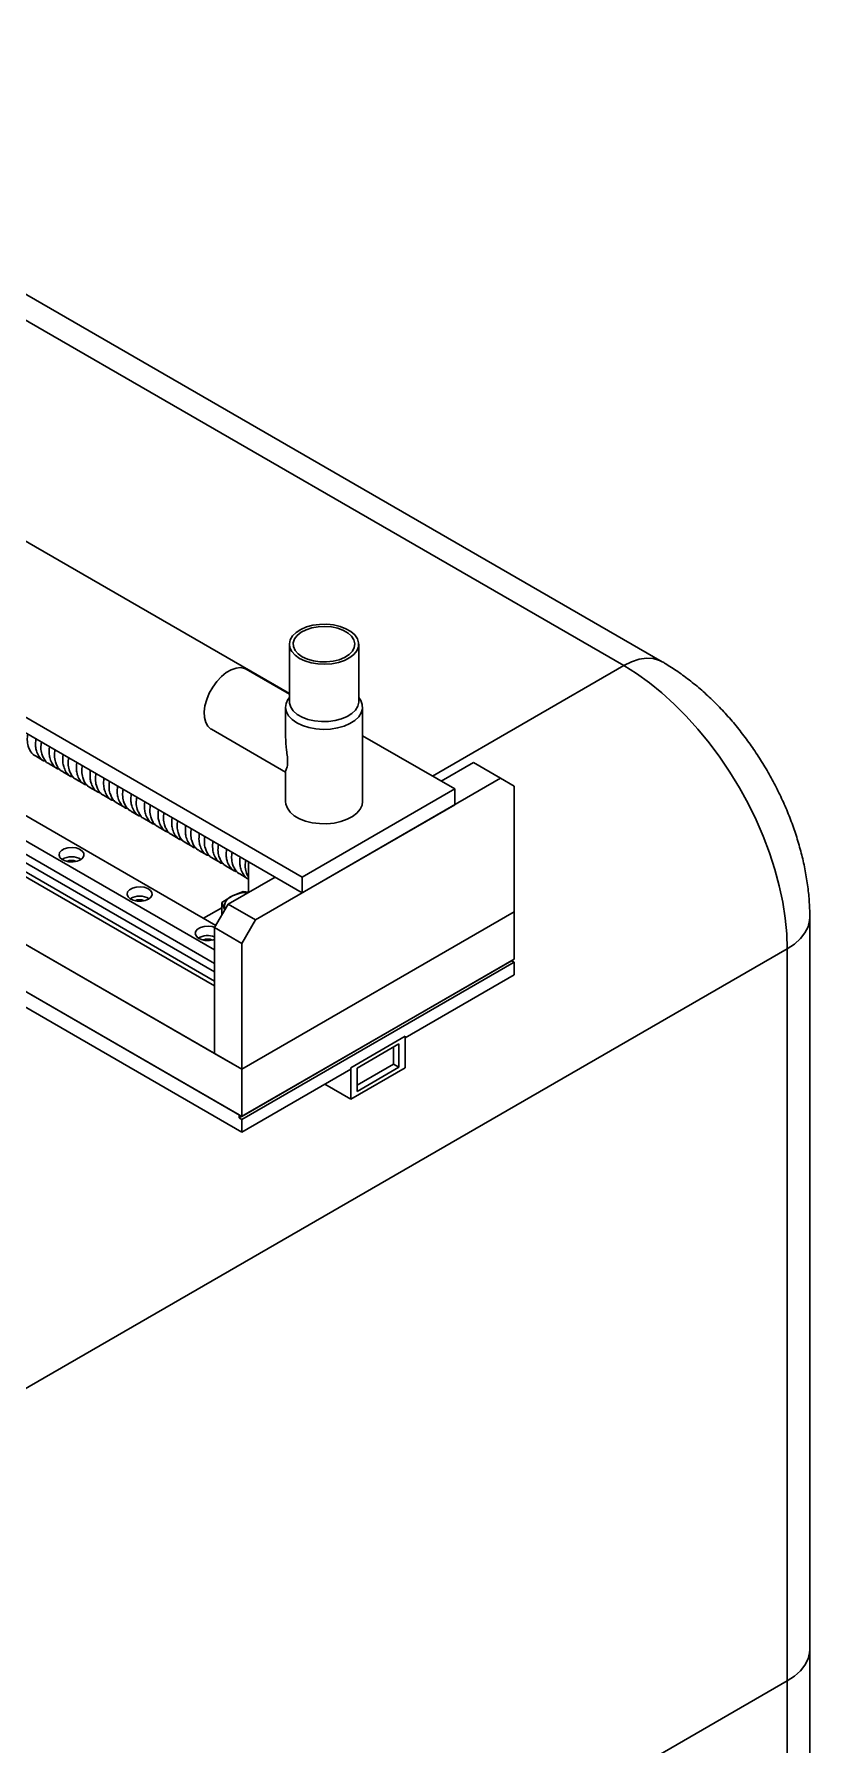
# Model space of a CAD drawing. Header units: millimetres. Extents: x 0 to 4412, y -498 to 1086.
# Drawn here: x 799 to 839.3, y 90.5 to 179.3 of the extents above; entities that cross this region are included whole.
import ezdxf

# ---------------------------------------------------------------- set-up
doc = ezdxf.new("R2010")
doc.units = ezdxf.units.MM
doc.header["$LTSCALE"] = 1.8

msp = doc.modelspace()

# ---------------------------------------------------------------- linework, layer by layer
at = {"color": 7, "linetype": 'Continuous', "lineweight": 30}
for p, q in [((831.6018, 146.728), (753.1454, 192.0198)), ((829.6019, 146.5299), (753.1454, 190.6673)), ((724.9218, 172.1172), (809.6332, 123.2143)), ((724.9218, 171.3006), (809.7746, 122.3161)), ((740.4782, 165.5863), (809.7746, 125.5823)), ((812.9111, 135.5583), (764.5491, 163.4771)), ((740.4782, 163.1367), (809.7746, 123.1327)), ((812.9111, 134.7418), (764.5491, 162.6606)), ((783.4604, 161.7037), (812.2425, 145.0881)), ((808.3604, 126.3987), (751.7919, 159.055)), ((808.4263, 133.0451), (775.715, 151.9289)), ((808.3604, 131.7768), (774.5931, 151.2703)), ((808.3604, 130.1547), (773.8859, 150.0564)), ((808.3604, 130.6337), (774.3008, 150.2959)), ((808.3604, 131.0747), (774.4093, 150.6742)), ((773.6738, 149.934), (808.3604, 129.9098)), ((812.2425, 147.6425), (812.2425, 144.6592)), ((815.8425, 144.6592), (815.8425, 147.6425)), ((819.6734, 140.7983), (829.6019, 146.5299)), ((812.2425, 145.0443), (809.9927, 146.343)), ((812.0425, 144.3764), (812.0425, 142.834)), ((816.0425, 139.4771), (816.0425, 144.3764)), ((808.1928, 143.2253), (812.0425, 141.0029)), ((816.0425, 142.8944), (820.8307, 140.1302)), ((799.0605, 141.8401), (799.485, 141.5951)), ((799.7676, 141.4319), (800.1921, 141.1869)), ((821.7955, 141.5034), (820.1237, 140.5384)), ((821.7955, 141.5034), (823.2097, 140.687)), ((800.4747, 141.0237), (800.8992, 140.7787)), ((801.1818, 140.6155), (801.6063, 140.3705)), ((823.2097, 140.687), (810.4817, 133.3394)), ((812.0425, 141.0243), (812.0425, 139.4771)), ((823.9168, 140.2787), (823.2097, 140.687)), ((801.8889, 140.2073), (802.3134, 139.9623)), ((802.596, 139.7991), (803.0205, 139.5541)), ((820.8307, 140.1302), (812.9111, 135.5583)), ((820.8307, 139.3137), (820.8307, 140.1302)), ((823.9168, 133.7464), (823.9168, 140.2787)), ((803.3031, 139.3909), (803.7276, 139.1459)), ((804.0102, 138.9827), (804.4347, 138.7377)), ((804.7173, 138.5745), (805.1418, 138.3295)), ((812.9111, 134.7418), (820.8307, 139.3137)), ((805.4244, 138.1663), (805.8489, 137.9213)), ((806.1315, 137.7581), (806.556, 137.5131)), ((806.8386, 137.3499), (807.2631, 137.1049)), ((807.5457, 136.9417), (807.9702, 136.6966)), ((808.2529, 136.5335), (808.6773, 136.2884)), ((808.96, 136.1253), (809.3844, 135.8802)), ((810.1282, 134.7681), (810.1282, 136.3484)), ((811.4969, 135.5582), (809.0675, 134.1558)), ((809.6671, 135.7171), (810.0916, 135.472)), ((812.9111, 135.5583), (812.9111, 134.7418)), ((809.0675, 134.1558), (808.3604, 132.931)), ((809.2895, 134.5776), (808.7366, 134.2395)), ((808.7366, 133.5826), (808.7366, 134.2395)), ((809.0675, 134.1558), (810.4817, 133.3394)), ((809.8424, 134.7986), (809.2895, 134.5776)), ((810.1267, 134.7667), (809.8424, 134.7986)), ((807.7854, 133.4151), (808.7366, 133.9642)), ((808.8914, 133.8507), (808.8795, 133.8819)), ((808.8795, 133.8819), (808.8899, 133.8482)), ((809.7746, 125.5823), (823.9168, 133.7464)), ((809.7746, 125.5823), (823.9168, 133.7464)), ((810.4817, 133.3394), (809.7746, 132.1146)), ((823.9168, 131.2967), (823.9168, 133.7464)), ((839.2588, 95.464), (839.2588, 133.4658)), ((808.3604, 132.931), (809.7746, 132.1146)), ((808.3604, 132.931), (808.3604, 126.3987)), ((838.0872, 131.833), (781.4621, 99.144)), ((809.7746, 132.1146), (809.7746, 125.5823)), ((838.0872, 93.8312), (838.0872, 131.833)), ((809.6332, 123.051), (823.7754, 131.2151)), ((809.7746, 123.1327), (823.9168, 131.2967)), ((809.7746, 122.9694), (823.9168, 131.1334)), ((823.7754, 131.2151), (823.9168, 131.1334)), ((823.7754, 131.2151), (823.7754, 131.2151)), ((823.9168, 131.1334), (823.9168, 130.4802)), ((808.3604, 129.9098), (808.3604, 126.3987)), ((818.2599, 127.2146), (823.9168, 130.4802)), ((815.4315, 125.6634), (818.2599, 127.2962)), ((818.2599, 127.2962), (815.4315, 125.6634)), ((818.2599, 127.2962), (818.2599, 125.6631)), ((818.2599, 127.2962), (818.2599, 127.2146)), ((808.3604, 126.3987), (809.7746, 125.5823)), ((817.9316, 126.899), (815.7598, 125.6452)), ((817.6488, 125.8446), (817.6488, 126.7357)), ((817.9316, 125.6813), (817.9316, 126.899)), ((809.7746, 123.1327), (809.7746, 125.5823)), ((809.7746, 122.3161), (815.4315, 125.5818)), ((815.4315, 125.6634), (815.4315, 124.0303)), ((815.4315, 125.6634), (815.4315, 125.5818)), ((815.4315, 124.0303), (818.2599, 125.6631)), ((815.7598, 124.7541), (817.6488, 125.8446)), ((815.7598, 124.4276), (817.9316, 125.6813)), ((815.7598, 125.6452), (815.7598, 124.4276)), ((817.6488, 125.8446), (817.9316, 125.6813)), ((814.0878, 124.806), (815.4315, 124.0303)), ((809.6332, 123.2143), (809.6332, 123.051)), ((809.6332, 123.051), (809.7746, 122.9694)), ((809.7746, 122.9694), (809.7746, 122.3161)), ((839.2588, 87.2986), (839.2588, 95.464)), ((781.4621, 61.1422), (838.0872, 93.8312)), ((781.4621, 61.1422), (838.0872, 93.8312)), ((838.0872, 85.6658), (838.0872, 93.8312))]:
    msp.add_line(p, q, dxfattribs=at)
at = {"color": 7, "linetype": 'Continuous', "lineweight": 30, "flags": 128}
for points in [[(812.7697, 146.9077), (813.052, 146.7749), (813.3748, 146.6775), (813.7249, 146.6197), (814.0881, 146.6037), (814.4494, 146.6303), (814.794, 146.6983), (815.1079, 146.805), (815.3781, 146.9459), (815.5937, 147.1154), (815.7457, 147.3064), (815.8281, 147.5112), (815.8373, 147.7214), (815.773, 147.9284), (815.6379, 148.1236), (815.4375, 148.2992), (815.18, 148.4478), (814.8759, 148.5635), (814.5377, 148.6415), (814.1792, 148.6786), (813.8151, 148.6733), (813.4603, 148.6258), (813.1294, 148.538), (812.8358, 148.4136), (812.5916, 148.2575), (812.4069, 148.0764), (812.2891, 147.8774), (812.2431, 147.6688), (812.2707, 147.4592), (812.3709, 147.2571), (812.5395, 147.0707), (812.7697, 146.9077)], [(812.9111, 146.9894), (813.1808, 146.8643), (813.4907, 146.7755), (813.8265, 146.7273), (814.1723, 146.7219), (814.5121, 146.7595), (814.8299, 146.8385), (815.1109, 146.955), (815.342, 147.1037), (815.5123, 147.2775), (815.6138, 147.4685), (815.6419, 147.6675), (815.5952, 147.8654), (815.4759, 148.0529), (815.2895, 148.2212), (815.0449, 148.3624), (814.7534, 148.47), (814.4286, 148.5389), (814.0858, 148.5658), (813.741, 148.5496), (813.4102, 148.491), (813.1091, 148.3927), (812.8515, 148.2593), (812.6497, 148.0971), (812.513, 147.9136), (812.4478, 147.7175), (812.4571, 147.5178), (812.5406, 147.324), (812.6944, 147.1451), (812.9111, 146.9894)], [(829.6019, 146.5299), (830.0044, 146.7291), (830.3988, 146.8577), (830.7769, 146.9131), (831.1311, 146.8942), (831.4541, 146.8015), (831.6019, 146.7279)], [(829.6019, 146.5299), (830.2677, 146.1154), (830.9293, 145.643), (831.5828, 145.1157), (832.224, 144.5367), (832.8491, 143.9095), (833.4542, 143.2381), (834.0355, 142.5266), (834.5894, 141.7794), (835.1127, 141.001), (835.6019, 140.1963), (836.0542, 139.3703), (836.4667, 138.5279), (836.8368, 137.6745), (837.1624, 136.8153), (837.4413, 135.9556), (837.6719, 135.1007), (837.8527, 134.2558), (837.9827, 133.4261), (838.061, 132.6169), (838.0872, 131.833)], [(809.9927, 146.343), (809.9218, 146.378), (809.7104, 146.4258), (809.4738, 146.4065), (809.2215, 146.3207), (808.964, 146.1721), (808.7117, 145.9666), (808.4751, 145.7127), (808.2637, 145.4208), (808.0862, 145.1028), (807.95, 144.7718), (807.8606, 144.4412), (807.8216, 144.1248), (807.8346, 143.8353), (807.8992, 143.5847), (808.0126, 143.3831), (808.1702, 143.239), (808.1928, 143.2253)], [(812.2425, 144.8796), (812.1686, 144.7798), (812.0702, 144.5678), (812.0431, 144.3489), (812.0882, 144.1309), (812.204, 143.9219), (812.3862, 143.7292), (812.6283, 143.5599)], [(812.6283, 143.5599), (812.9215, 143.4202), (813.2552, 143.315), (813.6174, 143.2482), (813.9949, 143.2221), (814.3741, 143.2378), (814.7414, 143.2946), (815.0834, 143.3905), (815.3878, 143.522), (815.6436, 143.6844), (815.8415, 143.8719), (815.9743, 144.0775), (816.0374, 144.294), (816.0283, 144.5134), (815.9475, 144.7279), (815.8425, 144.8796)], [(812.2425, 144.6592), (812.2477, 144.5803), (812.3119, 144.3734), (812.447, 144.1781), (812.6475, 144.0025), (812.905, 143.8539), (813.2091, 143.7382), (813.5473, 143.6602), (813.9058, 143.6231), (814.2699, 143.6284), (814.6247, 143.6759), (814.9556, 143.7637), (815.2492, 143.8882), (815.4933, 144.0442), (815.6781, 144.2254), (815.7959, 144.4243), (815.8419, 144.6329), (815.8425, 144.6592)], [(812.0425, 139.4771), (812.0566, 139.34), (812.1375, 139.1256), (812.2871, 138.9238), (812.5002, 138.742), (812.7691, 138.5868), (813.084, 138.4638), (813.4335, 138.3774), (813.805, 138.3307), (814.1852, 138.3255), (814.5601, 138.3619), (814.9164, 138.4386), (815.241, 138.5528), (815.5224, 138.7005), (815.7502, 138.8762), (815.9164, 139.0736), (816.0148, 139.2856), (816.0425, 139.4771)], [(801.3954, 136.4508), (801.5198, 136.5513), (801.5808, 136.6697), (801.572, 136.7931), (801.4942, 136.9082), (801.3559, 137.0025), (801.1721, 137.0657), (800.9627, 137.091), (800.7503, 137.0758), (800.5581, 137.0215), (800.4068, 136.9342), (800.3128, 136.8232), (800.2864, 136.7006), (800.3303, 136.5797), (800.4398, 136.4736), (800.6031, 136.3938), (800.8024, 136.3489), (801.0162, 136.3438), (801.2213, 136.379), (801.3954, 136.4508)], [(804.931, 134.4098), (805.0553, 134.5103), (805.1163, 134.6287), (805.1075, 134.7521), (805.0297, 134.8672), (804.8914, 134.9614), (804.7076, 135.0247), (804.4982, 135.05), (804.2859, 135.0347), (804.0936, 134.9805), (803.9423, 134.8931), (803.8484, 134.7822), (803.8219, 134.6596), (803.8658, 134.5387), (803.9753, 134.4326), (804.1386, 134.3527), (804.3379, 134.3078), (804.5517, 134.3027), (804.7568, 134.338), (804.931, 134.4098)], [(839.2588, 133.4697), (839.2486, 133.3011), (839.1674, 132.975), (839.0066, 132.6589), (838.7695, 132.3592), (838.4609, 132.082), (838.0872, 131.833)], [(808.3689, 132.9457), (808.2432, 132.9836), (808.0337, 133.009), (807.8214, 132.9937), (807.6292, 132.9395), (807.4779, 132.8521), (807.3839, 132.7411), (807.3574, 132.6186), (807.4013, 132.4977), (807.5109, 132.3916), (807.6741, 132.3117), (807.8735, 132.2668), (808.0873, 132.2617), (808.2924, 132.297), (808.3604, 132.3192)], [(839.2588, 95.464), (839.2486, 95.2993), (839.1674, 94.9732), (839.0066, 94.6571), (838.7695, 94.3574), (838.4609, 94.0802), (838.0872, 93.8312)], [(838.0872, 93.8312), (838.4609, 94.0802), (838.7695, 94.3574), (839.0066, 94.6571), (839.1674, 94.9732), (839.2486, 95.2993), (839.2588, 95.464)]]:
    msp.add_lwpolyline(points, dxfattribs=at)
at = {"color": 7, "linetype": 'Continuous', "lineweight": 30}
for centre, radius, start, end in [((800.9358, 135.6588), 0.9499, 58.778143, 121.221857), ((800.9358, 135.8992), 0.5243, 63.094891, 116.905109), ((804.4713, 133.6178), 0.9499, 58.778143, 121.221857), ((804.4713, 133.8582), 0.5243, 63.094891, 116.905109), ((809.4691, 134.0031), 0.6019, 107.357898, 191.616423), ((810.1001, 132.864), 1.8956, 89.593564, 115.31507), ((808.0104, 131.5415), 0.9821, 69.119549, 120.329205), ((808.0069, 131.8171), 0.5243, 63.094891, 116.905109)]:
    msp.add_arc(centre, radius, start, end, dxfattribs=at)
for points, knots in [([(839.2588, 133.4658), (839.2569, 133.6212), (839.2518, 134.045), (839.1987, 134.7455), (839.087, 135.5667), (838.9234, 136.3914), (838.711, 137.2151), (838.4518, 138.0335), (838.1483, 138.8427), (837.8024, 139.6394), (837.4163, 140.4205), (836.9917, 141.1828), (836.5306, 141.9234), (836.0345, 142.6391), (835.505, 143.3268), (834.9437, 143.9835), (834.3517, 144.6059), (833.7303, 145.1906), (833.0808, 145.734), (832.4198, 146.2204), (831.9216, 146.5413), (831.6509, 146.6993), (831.6018, 146.728)], [0, 0, 0, 0, 0.0309809, 0.0845069, 0.1380611, 0.1916038, 0.2450143, 0.2982393, 0.351275, 0.4041511, 0.4569175, 0.5096367, 0.5623779, 0.6151977, 0.6681627, 0.7213464, 0.7748172, 0.8286325, 0.8828278, 0.937401, 0.988635, 1, 1, 1, 1]), ([(799.0661, 141.8516), (799.0471, 141.8579), (798.9142, 141.902), (798.7877, 142.0912), (798.6736, 142.3726), (798.6216, 142.6466), (798.6487, 142.8699), (798.6606, 142.9684)], [0, 0, 0, 0, 0.0552706, 0.3866254, 0.5635173, 0.8075314, 1, 1, 1, 1]), ([(799.0803, 142.7261), (799.0697, 142.5934), (799.0519, 142.3711), (799.1135, 142.0735), (799.2377, 141.7985), (799.421, 141.5936), (799.5917, 141.561), (799.6416, 141.5514)], [0, 0, 0, 0, 0.2275202, 0.3811169, 0.5929963, 0.88094, 1, 1, 1, 1]), ([(799.7732, 141.4434), (799.7542, 141.4497), (799.6213, 141.4938), (799.4948, 141.683), (799.3807, 141.9644), (799.3287, 142.2384), (799.3558, 142.4617), (799.3677, 142.5602)], [0, 0, 0, 0, 0.0552706, 0.3866254, 0.5635173, 0.8075314, 1, 1, 1, 1]), ([(799.7874, 142.3179), (799.7768, 142.1852), (799.759, 141.9629), (799.8206, 141.6653), (799.9449, 141.3903), (800.1281, 141.1854), (800.2988, 141.1528), (800.3487, 141.1432)], [0, 0, 0, 0, 0.2275202, 0.3811169, 0.5929963, 0.88094, 1, 1, 1, 1]), ([(800.4803, 141.0352), (800.4613, 141.0415), (800.3284, 141.0856), (800.2019, 141.2748), (800.0878, 141.5562), (800.0358, 141.8302), (800.0629, 142.0535), (800.0749, 142.152)], [0, 0, 0, 0, 0.0552706, 0.3866254, 0.5635173, 0.8075314, 1, 1, 1, 1]), ([(812.0437, 142.8341), (812.0567, 142.6008), (812.0759, 142.2551), (812.1403, 141.8153), (812.1595, 141.5357), (812.1366, 141.296), (812.0837, 141.1405), (812.044, 141.0506), (812.0472, 141.0309), (812.0482, 141.0243)], [0, 0, 0, 0, 0.2660023, 0.3942294, 0.5013779, 0.608797, 0.7753512, 0.9249754, 1, 1, 1, 1]), ([(800.4945, 141.9097), (800.4839, 141.777), (800.4661, 141.5547), (800.5277, 141.2571), (800.652, 140.9821), (800.8352, 140.7772), (801.0059, 140.7446), (801.0558, 140.735)], [0, 0, 0, 0, 0.2275202, 0.3811169, 0.5929963, 0.88094, 1, 1, 1, 1]), ([(801.1874, 140.627), (801.1684, 140.6333), (801.0355, 140.6774), (800.909, 140.8666), (800.7949, 141.148), (800.7429, 141.422), (800.77, 141.6453), (800.782, 141.7438)], [0, 0, 0, 0, 0.0552706, 0.3866254, 0.5635173, 0.8075314, 1, 1, 1, 1]), ([(801.2017, 141.5015), (801.191, 141.3688), (801.1732, 141.1465), (801.2348, 140.8489), (801.3591, 140.5739), (801.5423, 140.369), (801.713, 140.3364), (801.7629, 140.3268)], [0, 0, 0, 0, 0.22752023, 0.38111688, 0.59299626, 0.88093996, 1, 1, 1, 1]), ([(801.8945, 140.2188), (801.8755, 140.2251), (801.7426, 140.2692), (801.6161, 140.4583), (801.502, 140.7398), (801.45, 141.0138), (801.4771, 141.2371), (801.4891, 141.3356)], [0, 0, 0, 0, 0.0552706, 0.3866254, 0.5635173, 0.8075314, 1, 1, 1, 1]), ([(801.9088, 141.0933), (801.8981, 140.9606), (801.8803, 140.7383), (801.9419, 140.4406), (802.0662, 140.1657), (802.2494, 139.9608), (802.4201, 139.9282), (802.47, 139.9186)], [0, 0, 0, 0, 0.2275202, 0.3811169, 0.5929963, 0.88094, 1, 1, 1, 1]), ([(802.6016, 139.8106), (802.5826, 139.8169), (802.4497, 139.861), (802.3232, 140.0501), (802.2091, 140.3316), (802.1571, 140.6056), (802.1842, 140.8289), (802.1962, 140.9274)], [0, 0, 0, 0, 0.0552706, 0.3866254, 0.5635173, 0.8075314, 1, 1, 1, 1]), ([(802.6159, 140.6851), (802.6052, 140.5524), (802.5874, 140.3301), (802.649, 140.0324), (802.7733, 139.7574), (802.9565, 139.5526), (803.1272, 139.52), (803.1771, 139.5104)], [0, 0, 0, 0, 0.2275202, 0.3811169, 0.5929963, 0.88094, 1, 1, 1, 1]), ([(803.3087, 139.4023), (803.2897, 139.4087), (803.1569, 139.4528), (803.0303, 139.6419), (802.9162, 139.9234), (802.8642, 140.1974), (802.8913, 140.4207), (802.9033, 140.5192)], [0, 0, 0, 0, 0.0552706, 0.3866254, 0.5635173, 0.8075314, 1, 1, 1, 1]), ([(803.323, 140.2769), (803.3123, 140.1442), (803.2945, 139.9219), (803.3561, 139.6242), (803.4804, 139.3492), (803.6637, 139.1444), (803.8343, 139.1118), (803.8842, 139.1022)], [0, 0, 0, 0, 0.2275202, 0.3811169, 0.5929963, 0.88094, 1, 1, 1, 1]), ([(804.0158, 138.9941), (803.9969, 139.0004), (803.864, 139.0446), (803.7374, 139.2337), (803.6233, 139.5152), (803.5713, 139.7892), (803.5984, 140.0125), (803.6104, 140.111)], [0, 0, 0, 0, 0.0552706, 0.3866254, 0.5635173, 0.8075314, 1, 1, 1, 1]), ([(804.0301, 139.8687), (804.0195, 139.736), (804.0017, 139.5137), (804.0632, 139.216), (804.1875, 138.941), (804.3708, 138.7362), (804.5414, 138.7035), (804.5913, 138.694)], [0, 0, 0, 0, 0.2275202, 0.3811169, 0.5929963, 0.88094, 1, 1, 1, 1]), ([(804.723, 138.5859), (804.704, 138.5922), (804.5711, 138.6363), (804.4445, 138.8255), (804.3304, 139.107), (804.2784, 139.381), (804.3055, 139.6043), (804.3175, 139.7028)], [0, 0, 0, 0, 0.0552706, 0.3866254, 0.5635173, 0.8075314, 1, 1, 1, 1]), ([(804.7372, 139.4605), (804.7266, 139.3278), (804.7088, 139.1055), (804.7703, 138.8078), (804.8946, 138.5328), (805.0779, 138.328), (805.2485, 138.2953), (805.2984, 138.2858)], [0, 0, 0, 0, 0.22752023, 0.38111688, 0.59299626, 0.88093996, 1, 1, 1, 1]), ([(805.4301, 138.1777), (805.4111, 138.184), (805.2782, 138.2281), (805.1516, 138.4173), (805.0375, 138.6988), (804.9855, 138.9727), (805.0126, 139.1961), (805.0246, 139.2946)], [0, 0, 0, 0, 0.0552706, 0.3866254, 0.5635173, 0.8075314, 1, 1, 1, 1]), ([(805.4443, 139.0523), (805.4337, 138.9196), (805.4159, 138.6973), (805.4774, 138.3996), (805.6017, 138.1246), (805.785, 137.9197), (805.9556, 137.8871), (806.0055, 137.8776)], [0, 0, 0, 0, 0.2275202, 0.3811169, 0.5929963, 0.88094, 1, 1, 1, 1]), ([(806.1372, 137.7695), (806.1182, 137.7758), (805.9853, 137.8199), (805.8587, 138.0091), (805.7447, 138.2906), (805.6926, 138.5645), (805.7198, 138.7879), (805.7317, 138.8864)], [0, 0, 0, 0, 0.0552706, 0.3866254, 0.5635173, 0.8075314, 1, 1, 1, 1]), ([(806.1514, 138.6441), (806.1408, 138.5114), (806.123, 138.2891), (806.1845, 137.9914), (806.3088, 137.7164), (806.4921, 137.5115), (806.6627, 137.4789), (806.7126, 137.4694)], [0, 0, 0, 0, 0.2275202, 0.3811169, 0.5929963, 0.88094, 1, 1, 1, 1]), ([(806.8443, 137.3613), (806.8253, 137.3676), (806.6924, 137.4117), (806.5658, 137.6009), (806.4518, 137.8823), (806.3997, 138.1563), (806.4269, 138.3797), (806.4388, 138.4782)], [0, 0, 0, 0, 0.0552706, 0.3866254, 0.5635173, 0.8075314, 1, 1, 1, 1]), ([(806.8585, 138.2359), (806.8479, 138.1032), (806.8301, 137.8809), (806.8917, 137.5832), (807.0159, 137.3082), (807.1992, 137.1033), (807.3698, 137.0707), (807.4198, 137.0612)], [0, 0, 0, 0, 0.2275202, 0.3811169, 0.5929963, 0.88094, 1, 1, 1, 1]), ([(807.5514, 136.9531), (807.5324, 136.9594), (807.3995, 137.0035), (807.273, 137.1927), (807.1589, 137.4741), (807.1068, 137.7481), (807.134, 137.9715), (807.1459, 138.07)], [0, 0, 0, 0, 0.0552706, 0.3866254, 0.5635173, 0.8075314, 1, 1, 1, 1]), ([(807.5656, 137.8277), (807.555, 137.695), (807.5372, 137.4727), (807.5988, 137.175), (807.723, 136.9), (807.9063, 136.6951), (808.0769, 136.6625), (808.1269, 136.653)], [0, 0, 0, 0, 0.2275202, 0.3811169, 0.5929963, 0.88094, 1, 1, 1, 1]), ([(808.2585, 136.5449), (808.2395, 136.5512), (808.1066, 136.5953), (807.9801, 136.7845), (807.866, 137.0659), (807.8139, 137.3399), (807.8411, 137.5633), (807.853, 137.6618)], [0, 0, 0, 0, 0.0552706, 0.3866254, 0.5635173, 0.8075314, 1, 1, 1, 1]), ([(808.2727, 137.4195), (808.2621, 137.2868), (808.2443, 137.0645), (808.3059, 136.7668), (808.4301, 136.4918), (808.6134, 136.2869), (808.784, 136.2543), (808.834, 136.2448)], [0, 0, 0, 0, 0.2275202, 0.3811169, 0.5929963, 0.88094, 1, 1, 1, 1]), ([(808.9656, 136.1367), (808.9466, 136.143), (808.8137, 136.1871), (808.6872, 136.3763), (808.5731, 136.6577), (808.5211, 136.9317), (808.5482, 137.1551), (808.5601, 137.2536)], [0, 0, 0, 0, 0.0552706, 0.3866254, 0.5635173, 0.8075314, 1, 1, 1, 1]), ([(808.9798, 137.0113), (808.9692, 136.8786), (808.9514, 136.6563), (809.013, 136.3586), (809.1372, 136.0836), (809.3205, 135.8787), (809.4912, 135.8461), (809.5411, 135.8366)], [0, 0, 0, 0, 0.2275202, 0.3811169, 0.5929963, 0.88094, 1, 1, 1, 1]), ([(809.6727, 135.7285), (809.6537, 135.7348), (809.5208, 135.7789), (809.3943, 135.9681), (809.2802, 136.2495), (809.2282, 136.5235), (809.2553, 136.7469), (809.2672, 136.8454)], [0, 0, 0, 0, 0.0552706, 0.3866254, 0.5635173, 0.8075314, 1, 1, 1, 1]), ([(809.6869, 136.6031), (809.6763, 136.4704), (809.6586, 136.2483), (809.7198, 135.9498), (809.8461, 135.6791), (809.993, 135.4917), (810.1196, 135.4612), (810.1282, 135.4592)], [0, 0, 0, 0, 0.2522967, 0.4226196, 0.6575722, 0.9768723, 1, 1, 1, 1]), ([(810.1282, 135.5671), (810.1122, 135.584), (810.0513, 135.6483), (809.9922, 135.8476), (809.9342, 136.114), (809.9621, 136.3383), (809.9744, 136.4372)], [0, 0, 0, 0, 0.0929062, 0.3545041, 0.7153663, 1, 1, 1, 1]), ([(808.7366, 134.2395), (808.7379, 134.2368), (808.785, 134.1355), (808.8329, 134.007), (808.8795, 133.8819)], [0, 0, 0, 0, 0.0269953, 1, 1, 1, 1])]:
    msp.add_open_spline(points, degree=3, knots=knots, dxfattribs=at)

doc.saveas('drawing.dxf')
